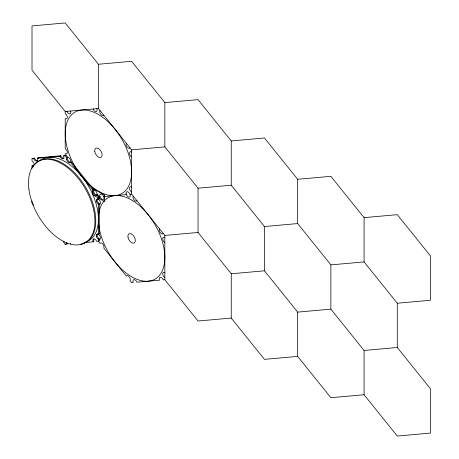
<?xml version="1.0" encoding="UTF-8"?>
<svg xmlns="http://www.w3.org/2000/svg" width="459" height="459" viewBox="0 0 459 459"><rect width="100%" height="100%" fill="white"/><g stroke="black" fill="none" stroke-linecap="round" stroke-linejoin="round"><path stroke-width="0.69" d="M96.333 235.106L96.333 236.001M33.966 165.441A3.006 1.733 60 0 0 32.01 160.897L32.01 158.745L34.465 158.114A3.006 1.733 60 0 0 37.971 160.438M32.01 158.745L34.465 158.114M33.622 158.602A3.006 1.733 60 0 0 36.525 161.178A3.006 1.733 60 0 0 37.299 158.275L38.143 157.787L60.766 155.767A3.006 1.733 60 0 0 63.985 158.263M32.01 168.315L32.01 165.802L32.853 165.315A3.006 1.733 60 0 0 33.633 165.596M37.299 158.275L59.922 156.249L60.766 155.767M59.922 156.249A3.006 1.733 60 0 0 62.826 158.825A3.006 1.733 60 0 0 63.6 155.922L66.056 155.291L67.674 157.299A3.006 1.733 60 0 0 68.448 161.098A3.006 1.733 60 0 0 71.352 161.878L93.969 190.015A3.006 1.733 60 0 0 94.749 193.818A3.006 1.733 60 0 0 97.652 194.593L99.264 196.601L99.264 198.753L98.421 199.24L98.421 197.089L96.809 195.081L97.652 194.593M66.056 155.291L63.6 155.922M67.674 157.299L66.83 157.787L65.212 155.779L65.212 153.627A3.006 1.733 60 0 0 67.341 152.399A3.006 1.733 60 0 0 65.212 148.722L65.212 118.56A3.006 1.733 60 0 0 67.341 117.332A3.006 1.733 60 0 0 65.212 113.654L65.212 111.503L32.01 70.193L32.01 25.916L65.212 22.95L98.421 64.26L98.421 108.536L131.63 149.846L131.63 194.123L164.838 235.433L164.838 279.709L198.041 321.019L231.25 318.053L264.459 359.363L297.661 356.396L330.87 397.706L364.079 394.74L397.287 436.05L430.49 433.084L430.49 388.807L397.287 347.497L397.287 303.221L364.079 261.911L364.079 217.635L330.87 176.325L297.661 179.291L264.459 137.981L231.25 140.947L198.041 99.637L164.838 102.604L131.63 61.294L98.421 64.26M71.352 161.878L70.508 162.366L93.125 190.502L93.969 190.015M99.264 196.601L98.421 197.089L100.033 196.945M99.264 203.658L98.421 204.146L98.421 234.308L99.264 233.82L99.264 203.658A3.006 1.733 60 0 1 97.228 200.732A3.006 1.733 60 0 1 98.1 198.483M63.881 241.124A3.006 1.733 60 0 1 63.6 242.323L65.212 244.331L66.056 243.844M65.212 244.331L67.674 243.7A3.006 1.733 60 0 1 67.507 243.201M83.94 242.656L93.125 241.836L93.969 241.354A3.006 1.733 60 0 1 93.917 238.984A3.006 1.733 60 0 1 96.809 241.509L99.264 240.877L99.264 238.726A3.006 1.733 60 0 1 97.394 236.362A3.006 1.733 60 0 1 97.486 233.901M99.264 238.726L98.421 239.214L98.421 241.365L100.033 243.373A3.006 1.733 60 0 1 102.936 244.148A3.006 1.733 60 0 1 103.717 247.952L126.334 276.089A3.006 1.733 60 0 1 129.237 276.869A3.006 1.733 60 0 1 130.017 280.667L131.63 282.675L133.242 282.532A3.006 1.733 60 0 1 134.022 279.629A3.006 1.733 60 0 1 136.925 282.205L159.543 280.179A3.006 1.733 60 0 1 160.317 277.276A3.006 1.733 60 0 1 163.22 279.852L164.838 279.709M65.212 111.503L98.421 108.536M131.63 149.846L164.838 146.88L198.041 188.19L198.041 232.466L231.25 273.776L231.25 318.053M103.717 196.618L126.334 194.593M130.017 194.266L131.63 194.123M198.041 188.19L231.25 185.224L264.459 226.534L264.459 270.81L297.661 312.12L297.661 356.396M66.865 243.775L67.674 243.7M98.461 240.952L99.264 240.877M164.838 235.433L198.041 232.466M264.459 226.534L297.661 223.567L330.87 264.877L330.87 309.154L364.079 350.464L364.079 394.74M364.079 217.635L397.287 214.669L430.49 255.979L430.49 300.255L397.287 303.221M231.25 273.776L264.459 270.81M330.87 264.877L364.079 261.911M297.661 312.12L330.87 309.154M364.079 350.464L397.287 347.497M33.22 204.525L32.01 203.021L32.01 201.14M297.661 179.291L297.661 223.567M231.25 140.947L231.25 185.224M164.838 102.604L164.838 146.88M40.117 160.455A46.961 27.115 60 0 1 89.516 187.96A46.961 27.115 60 0 1 85.116 242.243M93.125 241.836A3.006 1.733 60 0 1 93.906 238.932M66.83 244.188A3.006 1.733 60 0 1 66.549 242.65M70.284 243.362A3.006 1.733 60 0 1 70.508 243.861M33.622 205.03A3.006 1.733 60 0 1 33.702 204.926M33.788 165.722A3.006 1.733 60 0 1 32.01 165.802M131.63 191.971A3.006 1.733 60 0 1 129.501 188.293A3.006 1.733 60 0 1 131.63 187.065M70.508 111.032A3.006 1.733 60 0 1 69.734 113.935A3.006 1.733 60 0 1 66.83 111.359M96.809 108.68A3.006 1.733 60 0 1 96.029 111.583A3.006 1.733 60 0 1 93.125 109.007M103.717 115.123A3.006 1.733 60 0 1 100.814 114.343A3.006 1.733 60 0 1 100.033 110.544M130.017 147.838A3.006 1.733 60 0 1 127.114 147.064A3.006 1.733 60 0 1 126.334 143.26M131.63 156.903A3.006 1.733 60 0 1 129.501 153.226A3.006 1.733 60 0 1 131.63 151.998M164.838 277.557A3.006 1.733 60 0 1 162.71 273.88A3.006 1.733 60 0 1 164.838 272.652M136.925 200.709A3.006 1.733 60 0 1 134.022 199.929A3.006 1.733 60 0 1 133.242 196.131M163.22 233.424A3.006 1.733 60 0 1 160.317 232.65A3.006 1.733 60 0 1 159.543 228.846M164.838 242.49A3.006 1.733 60 0 1 162.71 238.812A3.006 1.733 60 0 1 164.838 237.584M98.88 233.637A3.006 1.733 60 0 1 99.264 233.82M38.143 157.787A3.006 1.733 60 0 1 38.309 158.286M64.444 155.435A3.006 1.733 60 0 1 64.61 155.94M98.484 198.472A3.006 1.733 60 0 1 99.264 198.753M36.777 162.538A46.961 27.115 60 0 1 87.216 190.141A46.961 27.115 60 0 1 80.732 244.177M33.059 166.95A46.961 27.115 60 0 1 33.708 165.946M34.764 164.557A46.961 27.115 60 0 1 36.25 163.002M104.532 195.092L92.311 188.035L92.311 194.478L104.532 201.535L104.532 195.092M99.024 226.832A46.961 27.115 60 0 0 153.375 279.933A46.961 27.115 60 0 0 142.491 208.432A46.961 27.115 60 0 0 99.024 226.832M65.815 141.246A46.961 27.115 60 0 0 120.166 194.346A46.961 27.115 60 0 0 109.282 122.846A46.961 27.115 60 0 0 65.815 141.246M94.772 151.516A5.261 3.035 60 0 0 100.86 157.466A5.261 3.035 60 0 0 99.637 149.456A5.261 3.035 60 0 0 94.772 151.516M127.975 237.102A5.261 3.035 60 0 0 134.062 243.052A5.261 3.035 60 0 0 132.846 235.042A5.261 3.035 60 0 0 127.975 237.102M96.344 236.064A3.006 1.733 60 0 0 99.838 239.409A3.006 1.733 60 0 0 99.081 234.813A3.006 1.733 60 0 0 96.344 236.064M66.601 159.445A3.006 1.733 60 0 0 70.124 162.704A3.006 1.733 60 0 0 69.28 158.08A3.006 1.733 60 0 0 66.601 159.445M92.902 192.16A3.006 1.733 60 0 0 96.424 195.419A3.006 1.733 60 0 0 95.581 190.795A3.006 1.733 60 0 0 92.902 192.16M96.344 200.996A3.006 1.733 60 0 0 99.838 204.341A3.006 1.733 60 0 0 99.081 199.745A3.006 1.733 60 0 0 96.344 200.996M126.122 193.864A3.006 1.733 60 0 0 129.667 197.037A3.006 1.733 60 0 0 128.738 192.39A3.006 1.733 60 0 0 126.122 193.864M99.821 196.211A3.006 1.733 60 0 0 103.367 199.39A3.006 1.733 60 0 0 102.437 194.736A3.006 1.733 60 0 0 99.821 196.211M28.923 189.188A46.961 27.115 60 0 0 82.643 243.93A46.961 27.115 60 0 0 73.578 173.106A46.961 27.115 60 0 0 28.923 189.188"/></g></svg>
